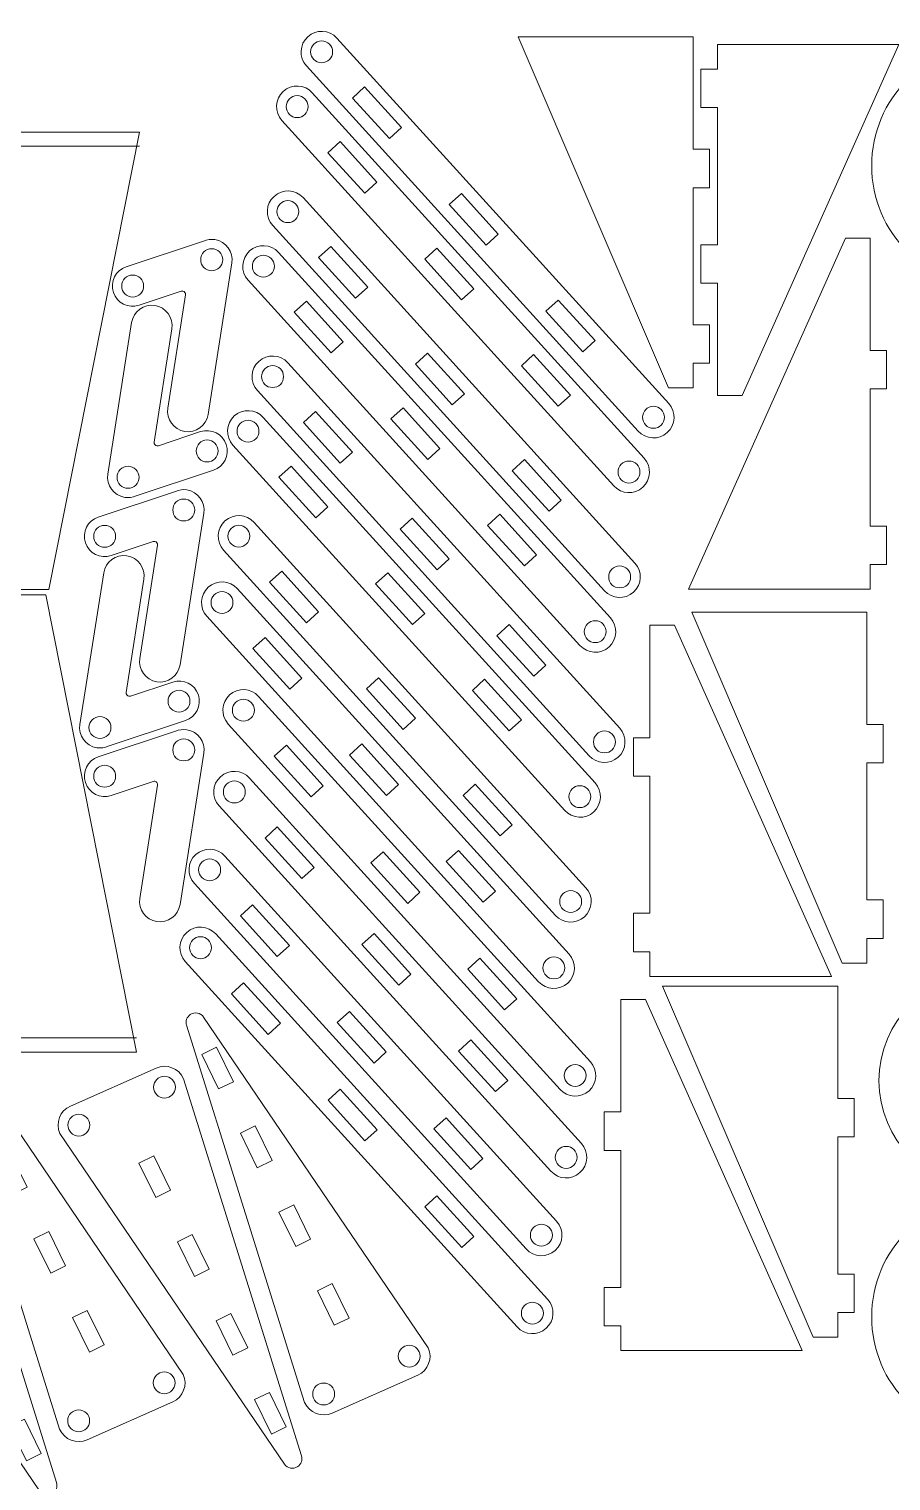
# Model space of a CAD drawing. Header units: millimetres. Extents: x 5 to 325, y 424 to 695.
# Drawn here: x 84.1 to 162.7, y 562.4 to 694.7 of the extents above; entities that cross this region are included whole.
import ezdxf

# ---------------------------------------------------------------- set-up
doc = ezdxf.new("R2010")
doc.units = ezdxf.units.MM
doc.header["$MEASUREMENT"] = 0
doc.layers.get('0').update_dxf_attribs({"lineweight": 0})

# ---------------------------------------------------------------- blocks, each defined once
blk = doc.blocks.new('Block_0')
at = {"color": 18, "lineweight": 9, "true_color": 0x000000}
for points in [[(104.46, 614.88), (103.35, 613.87), (106.71, 610.17), (107.82, 611.18)], [(113.28, 605.17), (112.17, 604.16), (115.53, 600.46), (116.64, 601.47)], [(124.35, 590.75), (125.46, 591.76), (122.1, 595.46), (120.99, 594.45)]]:
    blk.add_lwpolyline(points, close=True, dxfattribs=at)
for centre in [(100.54, 618.07), (130.79, 584.77)]:
    blk.add_circle(centre, 1, dxfattribs=at)
blk.add_open_spline([(101.92, 619.33), (101.92, 619.33), (132.18, 586.03), (132.18, 586.03), (132.88, 585.26), (132.82, 584.07), (132.06, 583.38), (131.29, 582.68), (130.1, 582.74), (129.41, 583.51), (129.41, 583.51), (99.15, 616.81), (99.15, 616.81), (98.45, 617.58), (98.51, 618.77), (99.27, 619.46), (100.04, 620.16), (101.23, 620.1), (101.92, 619.33)], degree=3, knots=[0, 0, 0, 0, 1, 1, 1, 2, 2, 2, 3, 3, 3, 4, 4, 4, 5, 5, 5, 6, 6, 6, 6], dxfattribs=at)
blk = doc.blocks.new('Block_1')
at = {"color": 18, "lineweight": 9, "true_color": 0x000000}
for points in [[(103.63, 607.78), (102.52, 606.77), (105.88, 603.07), (106.99, 604.08)], [(112.45, 598.07), (111.34, 597.06), (114.7, 593.36), (115.81, 594.37)], [(123.53, 583.65), (124.64, 584.66), (121.27, 588.36), (120.16, 587.35)]]:
    blk.add_lwpolyline(points, close=True, dxfattribs=at)
for centre in [(99.71, 610.97), (129.97, 577.66)]:
    blk.add_circle(centre, 1, dxfattribs=at)
blk.add_open_spline([(101.1, 612.23), (101.1, 612.23), (131.36, 578.92), (131.36, 578.92), (132.05, 578.16), (132, 576.97), (131.23, 576.28), (130.46, 575.58), (129.28, 575.64), (128.58, 576.4), (128.58, 576.4), (98.32, 609.71), (98.32, 609.71), (97.63, 610.48), (97.68, 611.66), (98.45, 612.36), (99.22, 613.06), (100.4, 613), (101.1, 612.23)], degree=3, knots=[0, 0, 0, 0, 1, 1, 1, 2, 2, 2, 3, 3, 3, 4, 4, 4, 5, 5, 5, 6, 6, 6, 6], dxfattribs=at)
blk = doc.blocks.new('Block_2')
at = {"color": 18, "lineweight": 9, "true_color": 0x000000}
for points in [[(99.82, 601.25), (101.17, 601.91), (102.71, 598.76), (101.36, 598.1)], [(104.88, 590.92), (103.34, 594.06), (104.69, 594.72), (106.23, 591.58)], [(106.86, 586.88), (108.21, 587.54), (109.74, 584.39), (108.4, 583.73)], [(111.91, 576.55), (110.38, 579.69), (111.72, 580.35), (113.26, 577.21)]]:
    blk.add_lwpolyline(points, close=True, dxfattribs=at)
for centre in [(118.74, 573.74), (110.94, 570.29)]:
    blk.add_circle(centre, 1, dxfattribs=at)
blk.add_open_spline([(109.2, 569.52), (109.62, 568.56), (110.75, 568.13), (111.71, 568.55), (111.71, 568.55), (119.51, 572.01), (119.51, 572.01), (120.47, 572.43), (120.9, 573.55), (120.48, 574.51), (120.48, 574.51), (99.99, 604.65), (99.99, 604.65), (99.72, 605.05), (99.18, 605.15), (98.78, 604.88), (98.46, 604.66), (98.32, 604.26), (98.44, 603.9), (98.44, 603.9), (109.2, 569.52), (109.2, 569.52)], degree=3, knots=[0, 0, 0, 0, 1, 1, 1, 2, 2, 2, 3, 3, 3, 4, 4, 4, 5, 5, 5, 6, 6, 6, 7, 7, 7, 7], dxfattribs=at)
blk = doc.blocks.new('Block_30')
at = {"color": 18, "lineweight": 9, "true_color": 0x000000}
blk.add_line((94.15, 684.03), (80.95, 684.03), dxfattribs=at)
blk.add_lwpolyline([(94.15, 685.31), (85.87, 643.63), (80.94, 643.63), (80.94, 649.63), (79.44, 649.63), (79.44, 654.63), (80.94, 654.63), (80.94, 662.74), (79.44, 662.74), (79.44, 667.74), (80.94, 667.74), (80.95, 675.86), (79.45, 675.86), (79.45, 680.86), (80.95, 680.86), (80.95, 685.32)], close=True, dxfattribs=at)
blk = doc.blocks.new('Block_33')
at = {"color": 18, "lineweight": 9, "true_color": 0x000000}
blk.add_line((93.86, 602.75), (80.66, 602.75), dxfattribs=at)
blk.add_lwpolyline([(93.86, 601.46), (85.59, 643.15), (80.66, 643.15), (80.66, 637.15), (79.16, 637.15), (79.16, 632.15), (80.66, 632.15), (80.66, 624.03), (79.16, 624.03), (79.16, 619.03), (80.66, 619.03), (80.66, 610.91), (79.16, 610.91), (79.16, 605.91), (80.66, 605.91), (80.66, 601.46)], close=True, dxfattribs=at)
blk = doc.blocks.new('Block_65')
at = {"color": 18, "lineweight": 9, "true_color": 0x000000}
for points in [[(107.54, 629.43), (106.43, 628.42), (109.79, 624.72), (110.9, 625.73)], [(116.36, 619.72), (115.25, 618.71), (118.61, 615.01), (119.72, 616.02)], [(127.43, 605.3), (128.54, 606.31), (125.18, 610.01), (124.07, 609)]]:
    blk.add_lwpolyline(points, close=True, dxfattribs=at)
for centre in [(103.62, 632.62), (133.87, 599.32)]:
    blk.add_circle(centre, 1, dxfattribs=at)
blk.add_open_spline([(105, 633.88), (105, 633.88), (135.26, 600.58), (135.26, 600.58), (135.96, 599.81), (135.9, 598.63), (135.14, 597.93), (134.37, 597.23), (133.18, 597.29), (132.49, 598.06), (132.49, 598.06), (102.23, 631.36), (102.23, 631.36), (101.53, 632.13), (101.59, 633.32), (102.35, 634.01), (103.12, 634.71), (104.31, 634.65), (105, 633.88)], degree=3, knots=[0, 0, 0, 0, 1, 1, 1, 2, 2, 2, 3, 3, 3, 4, 4, 4, 5, 5, 5, 6, 6, 6, 6], dxfattribs=at)
blk = doc.blocks.new('Block_66')
at = {"color": 18, "lineweight": 9, "true_color": 0x000000}
for points in [[(106.71, 621.98), (105.6, 620.97), (108.96, 617.27), (110.07, 618.28)], [(115.53, 612.27), (114.42, 611.26), (117.78, 607.56), (118.9, 608.57)], [(126.61, 597.85), (127.72, 598.86), (124.35, 602.56), (123.24, 601.55)]]:
    blk.add_lwpolyline(points, close=True, dxfattribs=at)
for centre in [(102.79, 625.17), (133.05, 591.86)]:
    blk.add_circle(centre, 1, dxfattribs=at)
blk.add_open_spline([(104.18, 626.43), (104.18, 626.43), (134.44, 593.12), (134.44, 593.12), (135.13, 592.36), (135.08, 591.17), (134.31, 590.47), (133.54, 589.78), (132.36, 589.83), (131.66, 590.6), (131.66, 590.6), (101.4, 623.91), (101.4, 623.91), (100.71, 624.67), (100.76, 625.86), (101.53, 626.56), (102.3, 627.25), (103.48, 627.2), (104.18, 626.43)], degree=3, knots=[0, 0, 0, 0, 1, 1, 1, 2, 2, 2, 3, 3, 3, 4, 4, 4, 5, 5, 5, 6, 6, 6, 6], dxfattribs=at)
blk = doc.blocks.new('Block_67')
at = {"color": 18, "lineweight": 9, "true_color": 0x000000}
for centre in [(97.75, 633.44), (90.54, 631.04)]:
    blk.add_circle(centre, 1, dxfattribs=at)
blk.add_open_spline([(92.93, 634.24), (92.93, 634.24), (94.55, 644.57), (94.55, 644.57), (94.71, 645.58), (94.02, 646.53), (93, 646.69), (91.99, 646.85), (91.04, 646.16), (90.88, 645.15), (90.88, 645.15), (88.71, 631.33), (88.71, 631.33), (88.55, 630.31), (89.24, 629.36), (90.26, 629.2), (90.61, 629.15), (90.97, 629.2), (91.3, 629.34), (91.3, 629.34), (98.34, 631.68), (98.34, 631.68), (99.31, 632), (99.83, 633.05), (99.51, 634.02), (99.19, 634.99), (98.14, 635.51), (97.17, 635.19), (97.17, 635.19), (93.32, 633.91), (93.32, 633.91), (93.27, 633.9), (93.23, 633.89), (93.18, 633.9), (93.02, 633.93), (92.9, 634.08), (92.93, 634.24)], degree=3, knots=[0, 0, 0, 0, 1, 1, 1, 2, 2, 2, 3, 3, 3, 4, 4, 4, 5, 5, 5, 6, 6, 6, 7, 7, 7, 8, 8, 8, 9, 9, 9, 10, 10, 10, 11, 11, 11, 12, 12, 12, 12], dxfattribs=at)
blk = doc.blocks.new('Block_69')
at = {"color": 18, "lineweight": 9, "true_color": 0x000000}
for points in [[(107.12, 645.29), (106.01, 644.28), (109.37, 640.58), (110.48, 641.59)], [(115.94, 635.58), (114.83, 634.57), (118.2, 630.87), (119.31, 631.88)], [(127.02, 621.16), (128.13, 622.17), (124.76, 625.87), (123.65, 624.86)]]:
    blk.add_lwpolyline(points, close=True, dxfattribs=at)
for centre in [(103.2, 648.48), (133.46, 615.18)]:
    blk.add_circle(centre, 1, dxfattribs=at)
blk.add_open_spline([(104.59, 649.74), (104.59, 649.74), (134.85, 616.44), (134.85, 616.44), (135.54, 615.67), (135.49, 614.48), (134.72, 613.79), (133.95, 613.09), (132.77, 613.15), (132.07, 613.91), (132.07, 613.91), (101.81, 647.22), (101.81, 647.22), (101.12, 647.99), (101.17, 649.17), (101.94, 649.87), (102.71, 650.57), (103.89, 650.51), (104.59, 649.74)], degree=3, knots=[0, 0, 0, 0, 1, 1, 1, 2, 2, 2, 3, 3, 3, 4, 4, 4, 5, 5, 5, 6, 6, 6, 6], dxfattribs=at)
blk = doc.blocks.new('Block_70')
at = {"color": 18, "lineweight": 9, "true_color": 0x000000}
for points in [[(105.59, 639.25), (104.48, 638.24), (107.84, 634.54), (108.95, 635.54)], [(114.41, 629.54), (113.3, 628.53), (116.66, 624.83), (117.77, 625.84)], [(125.49, 615.12), (126.6, 616.13), (123.23, 619.83), (122.12, 618.82)]]:
    blk.add_lwpolyline(points, close=True, dxfattribs=at)
for centre in [(101.67, 642.44), (131.93, 609.13)]:
    blk.add_circle(centre, 1, dxfattribs=at)
blk.add_open_spline([(103.06, 643.7), (103.06, 643.7), (133.32, 610.39), (133.32, 610.39), (134.01, 609.63), (133.96, 608.44), (133.19, 607.74), (132.42, 607.05), (131.24, 607.1), (130.54, 607.87), (130.54, 607.87), (100.28, 641.18), (100.28, 641.18), (99.59, 641.94), (99.64, 643.13), (100.41, 643.83), (101.18, 644.52), (102.36, 644.47), (103.06, 643.7)], degree=3, knots=[0, 0, 0, 0, 1, 1, 1, 2, 2, 2, 3, 3, 3, 4, 4, 4, 5, 5, 5, 6, 6, 6, 6], dxfattribs=at)
blk = doc.blocks.new('Block_71')
at = {"color": 18, "lineweight": 9, "true_color": 0x000000}
for points in [[(110.2, 659.84), (109.09, 658.83), (112.45, 655.13), (113.56, 656.14)], [(119.02, 650.13), (117.91, 649.12), (121.28, 645.42), (122.39, 646.43)], [(130.1, 635.71), (131.21, 636.72), (127.84, 640.42), (126.73, 639.41)]]:
    blk.add_lwpolyline(points, close=True, dxfattribs=at)
for centre in [(106.28, 663.03), (136.54, 629.73)]:
    blk.add_circle(centre, 1, dxfattribs=at)
blk.add_open_spline([(107.67, 664.29), (107.67, 664.29), (137.93, 630.99), (137.93, 630.99), (138.62, 630.22), (138.57, 629.03), (137.8, 628.34), (137.03, 627.64), (135.85, 627.7), (135.15, 628.47), (135.15, 628.47), (104.89, 661.77), (104.89, 661.77), (104.2, 662.54), (104.25, 663.72), (105.02, 664.42), (105.79, 665.12), (106.97, 665.06), (107.67, 664.29)], degree=3, knots=[0, 0, 0, 0, 1, 1, 1, 2, 2, 2, 3, 3, 3, 4, 4, 4, 5, 5, 5, 6, 6, 6, 6], dxfattribs=at)
blk = doc.blocks.new('Block_72')
at = {"color": 18, "lineweight": 9, "true_color": 0x000000}
for points in [[(107.97, 654.85), (106.86, 653.85), (110.22, 650.15), (111.33, 651.15)], [(116.79, 645.15), (115.68, 644.14), (119.04, 640.44), (120.15, 641.44)], [(127.86, 630.73), (128.97, 631.73), (125.61, 635.44), (124.5, 634.43)]]:
    blk.add_lwpolyline(points, close=True, dxfattribs=at)
for centre in [(104.04, 658.05), (134.3, 624.74)]:
    blk.add_circle(centre, 1, dxfattribs=at)
blk.add_open_spline([(105.43, 659.31), (105.43, 659.31), (135.69, 626), (135.69, 626), (136.39, 625.23), (136.33, 624.05), (135.56, 623.35), (134.8, 622.66), (133.61, 622.71), (132.92, 623.48), (132.92, 623.48), (102.66, 656.79), (102.66, 656.79), (101.96, 657.55), (102.02, 658.74), (102.78, 659.44), (103.55, 660.13), (104.74, 660.07), (105.43, 659.31)], degree=3, knots=[0, 0, 0, 0, 1, 1, 1, 2, 2, 2, 3, 3, 3, 4, 4, 4, 5, 5, 5, 6, 6, 6, 6], dxfattribs=at)
blk = doc.blocks.new('Block_73')
at = {"color": 18, "lineweight": 9, "true_color": 0x000000}
for points in [[(111.59, 674.88), (110.48, 673.87), (113.85, 670.17), (114.96, 671.18)], [(120.42, 665.17), (119.31, 664.16), (122.67, 660.46), (123.78, 661.47)], [(131.49, 650.75), (132.6, 651.76), (129.24, 655.46), (128.13, 654.45)]]:
    blk.add_lwpolyline(points, close=True, dxfattribs=at)
for centre in [(107.67, 678.07), (137.93, 644.77)]:
    blk.add_circle(centre, 1, dxfattribs=at)
blk.add_open_spline([(109.06, 679.34), (109.06, 679.34), (139.32, 646.03), (139.32, 646.03), (140.02, 645.26), (139.96, 644.08), (139.19, 643.38), (138.43, 642.68), (137.24, 642.74), (136.54, 643.51), (136.54, 643.51), (106.29, 676.81), (106.29, 676.81), (105.59, 677.58), (105.65, 678.77), (106.41, 679.46), (107.18, 680.16), (108.36, 680.1), (109.06, 679.34)], degree=3, knots=[0, 0, 0, 0, 1, 1, 1, 2, 2, 2, 3, 3, 3, 4, 4, 4, 5, 5, 5, 6, 6, 6, 6], dxfattribs=at)
blk = doc.blocks.new('Block_74')
at = {"color": 18, "lineweight": 9, "true_color": 0x000000}
for points in [[(109.36, 669.9), (108.25, 668.89), (111.61, 665.19), (112.72, 666.2)], [(118.18, 660.19), (117.07, 659.18), (120.43, 655.48), (121.54, 656.49)], [(129.25, 645.77), (130.36, 646.78), (127, 650.48), (125.89, 649.47)]]:
    blk.add_lwpolyline(points, close=True, dxfattribs=at)
for centre in [(105.44, 673.09), (135.7, 639.78)]:
    blk.add_circle(centre, 1, dxfattribs=at)
blk.add_open_spline([(106.82, 674.35), (106.82, 674.35), (137.08, 641.04), (137.08, 641.04), (137.78, 640.28), (137.72, 639.09), (136.96, 638.39), (136.19, 637.7), (135, 637.75), (134.31, 638.52), (134.31, 638.52), (104.05, 671.83), (104.05, 671.83), (103.35, 672.59), (103.41, 673.78), (104.18, 674.48), (104.94, 675.17), (106.13, 675.12), (106.82, 674.35)], degree=3, knots=[0, 0, 0, 0, 1, 1, 1, 2, 2, 2, 3, 3, 3, 4, 4, 4, 5, 5, 5, 6, 6, 6, 6], dxfattribs=at)
blk = doc.blocks.new('Block_75')
at = {"color": 18, "lineweight": 9, "true_color": 0x000000}
for points in [[(114.67, 689.43), (113.56, 688.42), (116.93, 684.72), (118.04, 685.73)], [(123.5, 679.72), (122.39, 678.71), (125.75, 675.01), (126.86, 676.02)], [(134.57, 665.3), (135.68, 666.31), (132.32, 670.01), (131.21, 669)]]:
    blk.add_lwpolyline(points, close=True, dxfattribs=at)
for centre in [(110.75, 692.63), (141.01, 659.32)]:
    blk.add_circle(centre, 1, dxfattribs=at)
blk.add_open_spline([(112.14, 693.89), (112.14, 693.89), (142.4, 660.58), (142.4, 660.58), (143.1, 659.81), (143.04, 658.63), (142.27, 657.93), (141.51, 657.23), (140.32, 657.29), (139.62, 658.06), (139.62, 658.06), (109.37, 691.36), (109.37, 691.36), (108.67, 692.13), (108.73, 693.32), (109.49, 694.01), (110.26, 694.71), (111.44, 694.65), (112.14, 693.89)], degree=3, knots=[0, 0, 0, 0, 1, 1, 1, 2, 2, 2, 3, 3, 3, 4, 4, 4, 5, 5, 5, 6, 6, 6, 6], dxfattribs=at)
blk = doc.blocks.new('Block_76')
at = {"color": 18, "lineweight": 9, "true_color": 0x000000}
for points in [[(112.44, 684.45), (111.33, 683.44), (114.69, 679.74), (115.8, 680.75)], [(121.26, 674.74), (120.15, 673.73), (123.51, 670.03), (124.62, 671.04)], [(132.33, 660.32), (133.44, 661.33), (130.08, 665.03), (128.97, 664.02)]]:
    blk.add_lwpolyline(points, close=True, dxfattribs=at)
for centre in [(108.52, 687.64), (138.78, 654.33)]:
    blk.add_circle(centre, 1, dxfattribs=at)
blk.add_open_spline([(109.9, 688.9), (109.9, 688.9), (140.16, 655.59), (140.16, 655.59), (140.86, 654.83), (140.8, 653.64), (140.04, 652.94), (139.27, 652.25), (138.09, 652.3), (137.39, 653.07), (137.39, 653.07), (107.13, 686.38), (107.13, 686.38), (106.43, 687.15), (106.49, 688.33), (107.26, 689.03), (108.02, 689.72), (109.21, 689.67), (109.9, 688.9)], degree=3, knots=[0, 0, 0, 0, 1, 1, 1, 2, 2, 2, 3, 3, 3, 4, 4, 4, 5, 5, 5, 6, 6, 6, 6], dxfattribs=at)
blk = doc.blocks.new('Block_77')
at = {"color": 18, "lineweight": 9, "true_color": 0x000000}
for points in [[(95.44, 592), (96.98, 588.86), (95.63, 588.2), (94.09, 591.34)], [(100.49, 581.67), (99.15, 581.01), (97.61, 584.16), (98.96, 584.82)], [(102.47, 577.63), (104.01, 574.49), (102.66, 573.83), (101.13, 576.97)], [(107.53, 567.3), (106.18, 566.64), (104.64, 569.79), (105.99, 570.44)]]:
    blk.add_lwpolyline(points, close=True, dxfattribs=at)
for centre in [(96.42, 598.26), (88.61, 594.8)]:
    blk.add_circle(centre, 1, dxfattribs=at)
blk.add_open_spline([(98.15, 599.03), (97.73, 599.99), (96.61, 600.42), (95.65, 600), (95.65, 600), (87.84, 596.54), (87.84, 596.54), (86.89, 596.12), (86.45, 594.99), (86.88, 594.03), (86.88, 594.03), (107.36, 563.9), (107.36, 563.9), (107.63, 563.5), (108.17, 563.4), (108.57, 563.67), (108.89, 563.88), (109.03, 564.29), (108.92, 564.65), (108.92, 564.65), (98.15, 599.03), (98.15, 599.03)], degree=3, knots=[0, 0, 0, 0, 1, 1, 1, 2, 2, 2, 3, 3, 3, 4, 4, 4, 5, 5, 5, 6, 6, 6, 7, 7, 7, 7], dxfattribs=at)
blk = doc.blocks.new('Block_78')
at = {"color": 18, "lineweight": 9, "true_color": 0x000000}
for points in [[(77.49, 598.81), (78.83, 599.47), (80.37, 596.33), (79.02, 595.67)], [(82.54, 588.48), (81, 591.63), (82.35, 592.29), (83.89, 589.14)], [(84.52, 584.44), (85.87, 585.1), (87.41, 581.96), (86.06, 581.3)], [(89.58, 574.11), (88.04, 577.26), (89.38, 577.91), (90.92, 574.77)]]:
    blk.add_lwpolyline(points, close=True, dxfattribs=at)
for centre in [(96.4, 571.31), (88.6, 567.85)]:
    blk.add_circle(centre, 1, dxfattribs=at)
blk.add_open_spline([(86.86, 567.08), (87.29, 566.12), (88.41, 565.69), (89.37, 566.12), (89.37, 566.12), (97.17, 569.57), (97.17, 569.57), (98.13, 570), (98.56, 571.12), (98.14, 572.08), (98.14, 572.08), (77.66, 602.21), (77.66, 602.21), (77.38, 602.61), (76.84, 602.72), (76.44, 602.44), (76.12, 602.23), (75.98, 601.83), (76.1, 601.46), (76.1, 601.46), (86.86, 567.08), (86.86, 567.08)], degree=3, knots=[0, 0, 0, 0, 1, 1, 1, 2, 2, 2, 3, 3, 3, 4, 4, 4, 5, 5, 5, 6, 6, 6, 7, 7, 7, 7], dxfattribs=at)
blk = doc.blocks.new('Block_79')
at = {"color": 18, "lineweight": 9, "true_color": 0x000000}
for points in [[(73.1, 589.57), (74.64, 586.42), (73.29, 585.76), (71.75, 588.91)], [(78.16, 579.24), (76.81, 578.58), (75.27, 581.72), (76.62, 582.38)], [(80.13, 575.19), (81.67, 572.05), (80.33, 571.39), (78.79, 574.54)], [(85.19, 564.87), (83.84, 564.21), (82.3, 567.35), (83.65, 568.01)]]:
    blk.add_lwpolyline(points, close=True, dxfattribs=at)
for centre in [(74.08, 595.82), (66.28, 592.37)]:
    blk.add_circle(centre, 1, dxfattribs=at)
blk.add_open_spline([(75.82, 596.59), (75.39, 597.55), (74.27, 597.99), (73.31, 597.56), (73.31, 597.56), (65.51, 594.11), (65.51, 594.11), (64.55, 593.68), (64.11, 592.56), (64.54, 591.6), (64.54, 591.6), (85.02, 561.46), (85.02, 561.46), (85.29, 561.06), (85.84, 560.96), (86.24, 561.23), (86.55, 561.45), (86.69, 561.85), (86.58, 562.22), (86.58, 562.22), (75.82, 596.59), (75.82, 596.59)], degree=3, knots=[0, 0, 0, 0, 1, 1, 1, 2, 2, 2, 3, 3, 3, 4, 4, 4, 5, 5, 5, 6, 6, 6, 7, 7, 7, 7], dxfattribs=at)
blk = doc.blocks.new('Block_81')
at = {"color": 18, "lineweight": 9, "true_color": 0x000000}
for centre in [(98.18, 629), (90.97, 626.6)]:
    blk.add_circle(centre, 1, dxfattribs=at)
blk.add_open_spline([(95.79, 625.8), (95.79, 625.8), (94.17, 615.47), (94.17, 615.47), (94.01, 614.46), (94.71, 613.51), (95.72, 613.35), (96.73, 613.19), (97.68, 613.88), (97.84, 614.9), (97.84, 614.9), (100.01, 628.71), (100.01, 628.71), (100.17, 629.73), (99.48, 630.68), (98.47, 630.84), (98.11, 630.89), (97.75, 630.84), (97.42, 630.7), (97.42, 630.7), (90.38, 628.36), (90.38, 628.36), (89.41, 628.04), (88.89, 626.99), (89.21, 626.02), (89.53, 625.05), (90.58, 624.53), (91.55, 624.85), (91.55, 624.85), (95.4, 626.13), (95.4, 626.13), (95.45, 626.14), (95.5, 626.15), (95.54, 626.14), (95.71, 626.11), (95.82, 625.96), (95.79, 625.8)], degree=3, knots=[0, 0, 0, 0, 1, 1, 1, 2, 2, 2, 3, 3, 3, 4, 4, 4, 5, 5, 5, 6, 6, 6, 7, 7, 7, 8, 8, 8, 9, 9, 9, 10, 10, 10, 11, 11, 11, 12, 12, 12, 12], dxfattribs=at)
blk = doc.blocks.new('Block_100')
at = {"color": 18, "lineweight": 9, "true_color": 0x000000}
for points in [[(173.96, 690.85), (175.39, 690.38), (174.19, 686.68), (172.76, 687.14)], [(164.4, 686.81), (165.28, 688.03), (168.43, 685.73), (167.55, 684.52)], [(180.76, 683), (180.76, 681.5), (176.86, 681.5), (176.86, 683)], [(168.43, 678.76), (165.28, 676.47), (164.4, 677.68), (167.55, 679.97)], [(173.96, 673.65), (172.76, 677.35), (174.19, 677.82), (175.39, 674.11)]]:
    blk.add_lwpolyline(points, close=True, dxfattribs=at)
for radius in [11.05, 2.77]:
    blk.add_circle((171.96, 682.25), radius, dxfattribs=at)
blk = doc.blocks.new('Block_102')
at = {"color": 18, "lineweight": 9, "true_color": 0x000000}
for points in [[(173.96, 585.92), (175.39, 585.46), (174.19, 581.75), (172.76, 582.21)], [(164.4, 581.89), (165.28, 583.1), (168.43, 580.81), (167.55, 579.59)], [(180.76, 578.07), (180.76, 576.57), (176.86, 576.57), (176.86, 578.07)], [(168.43, 573.83), (165.28, 571.54), (164.4, 572.75), (167.55, 575.05)], [(173.96, 568.72), (172.76, 572.43), (174.19, 572.89), (175.39, 569.18)]]:
    blk.add_lwpolyline(points, close=True, dxfattribs=at)
for radius in [11.05, 2.77]:
    blk.add_circle((171.96, 577.32), radius, dxfattribs=at)
blk = doc.blocks.new('Block_103')
at = {"color": 18, "lineweight": 9, "true_color": 0x000000}
blk.add_circle((171.35, 598.85), 9.78, dxfattribs=at)
blk.add_open_spline([(172.89, 596.54), (172.89, 596.54), (174.24, 592.39), (174.24, 592.39), (174.24, 592.39), (172.81, 591.93), (172.81, 591.93), (172.81, 591.93), (171.47, 596.07), (171.47, 596.07), (170.8, 596.05), (170.15, 596.26), (169.63, 596.67), (169.63, 596.67), (166.11, 594.11), (166.11, 594.11), (166.11, 594.11), (165.23, 595.32), (165.23, 595.32), (165.23, 595.32), (168.75, 597.88), (168.75, 597.88), (168.52, 598.5), (168.52, 599.19), (168.75, 599.81), (168.75, 599.81), (165.23, 602.37), (165.23, 602.37), (165.23, 602.37), (166.11, 603.58), (166.11, 603.58), (166.11, 603.58), (169.63, 601.02), (169.63, 601.02), (170.15, 601.43), (170.8, 601.65), (171.47, 601.62), (171.47, 601.62), (172.81, 605.76), (172.81, 605.76), (172.81, 605.76), (174.24, 605.3), (174.24, 605.3), (174.24, 605.3), (172.89, 601.16), (172.89, 601.16), (173.44, 600.79), (173.85, 600.23), (174.03, 599.6), (174.03, 599.6), (178.38, 599.6), (178.38, 599.6), (178.38, 599.6), (178.38, 598.1), (178.38, 598.1), (178.38, 598.1), (174.03, 598.1), (174.03, 598.1), (173.85, 597.46), (173.44, 596.9), (172.89, 596.54)], degree=3, knots=[0, 0, 0, 0, 1, 1, 1, 2, 2, 2, 3, 3, 3, 4, 4, 4, 5, 5, 5, 6, 6, 6, 7, 7, 7, 8, 8, 8, 9, 9, 9, 10, 10, 10, 11, 11, 11, 12, 12, 12, 13, 13, 13, 14, 14, 14, 15, 15, 15, 16, 16, 16, 17, 17, 17, 18, 18, 18, 19, 19, 19, 20, 20, 20, 20], dxfattribs=at)
blk = doc.blocks.new('Block_121')
at = {"color": 18, "lineweight": 9, "true_color": 0x000000}
for centre in [(98.18, 650.87), (90.97, 648.47)]:
    blk.add_circle(centre, 1, dxfattribs=at)
blk.add_open_spline([(95.79, 647.66), (95.79, 647.66), (94.17, 637.34), (94.17, 637.34), (94.01, 636.32), (94.71, 635.37), (95.72, 635.21), (96.73, 635.05), (97.68, 635.75), (97.84, 636.76), (97.84, 636.76), (100.01, 650.58), (100.01, 650.58), (100.17, 651.59), (99.48, 652.54), (98.47, 652.7), (98.11, 652.76), (97.75, 652.71), (97.42, 652.56), (97.42, 652.56), (90.38, 650.22), (90.38, 650.22), (89.41, 649.9), (88.89, 648.86), (89.21, 647.89), (89.53, 646.92), (90.58, 646.39), (91.55, 646.71), (91.55, 646.71), (95.4, 647.99), (95.4, 647.99), (95.45, 648.01), (95.5, 648.01), (95.54, 648.01), (95.71, 647.98), (95.82, 647.83), (95.79, 647.66)], degree=3, knots=[0, 0, 0, 0, 1, 1, 1, 2, 2, 2, 3, 3, 3, 4, 4, 4, 5, 5, 5, 6, 6, 6, 7, 7, 7, 8, 8, 8, 9, 9, 9, 10, 10, 10, 11, 11, 11, 12, 12, 12, 12], dxfattribs=at)
blk = doc.blocks.new('Block_122')
at = {"color": 18, "lineweight": 9, "true_color": 0x000000}
for centre in [(100.31, 656.25), (93.1, 653.85)]:
    blk.add_circle(centre, 1, dxfattribs=at)
blk.add_open_spline([(95.48, 657.06), (95.48, 657.06), (97.1, 667.38), (97.1, 667.38), (97.26, 668.4), (96.57, 669.35), (95.55, 669.51), (94.54, 669.67), (93.59, 668.97), (93.43, 667.96), (93.43, 667.96), (91.26, 654.14), (91.26, 654.14), (91.1, 653.13), (91.79, 652.18), (92.81, 652.02), (93.16, 651.96), (93.52, 652.01), (93.85, 652.16), (93.85, 652.16), (100.89, 654.5), (100.89, 654.5), (101.86, 654.82), (102.38, 655.87), (102.06, 656.83), (101.74, 657.8), (100.69, 658.33), (99.72, 658.01), (99.72, 658.01), (95.87, 656.73), (95.87, 656.73), (95.83, 656.71), (95.78, 656.71), (95.73, 656.72), (95.57, 656.74), (95.46, 656.89), (95.48, 657.06)], degree=3, knots=[0, 0, 0, 0, 1, 1, 1, 2, 2, 2, 3, 3, 3, 4, 4, 4, 5, 5, 5, 6, 6, 6, 7, 7, 7, 8, 8, 8, 9, 9, 9, 10, 10, 10, 11, 11, 11, 12, 12, 12, 12], dxfattribs=at)
blk = doc.blocks.new('Block_123')
at = {"color": 18, "lineweight": 9, "true_color": 0x000000}
for centre in [(100.73, 673.68), (93.52, 671.28)]:
    blk.add_circle(centre, 1, dxfattribs=at)
blk.add_open_spline([(98.34, 670.48), (98.34, 670.48), (96.72, 660.15), (96.72, 660.15), (96.56, 659.14), (97.26, 658.19), (98.27, 658.03), (99.29, 657.87), (100.24, 658.56), (100.4, 659.57), (100.4, 659.57), (102.57, 673.39), (102.57, 673.39), (102.72, 674.41), (102.03, 675.36), (101.02, 675.52), (100.66, 675.57), (100.3, 675.52), (99.97, 675.38), (99.97, 675.38), (92.94, 673.04), (92.94, 673.04), (91.97, 672.72), (91.44, 671.67), (91.76, 670.7), (92.09, 669.73), (93.13, 669.21), (94.1, 669.53), (94.1, 669.53), (97.95, 670.81), (97.95, 670.81), (98, 670.82), (98.05, 670.83), (98.09, 670.82), (98.26, 670.79), (98.37, 670.64), (98.34, 670.48)], degree=3, knots=[0, 0, 0, 0, 1, 1, 1, 2, 2, 2, 3, 3, 3, 4, 4, 4, 5, 5, 5, 6, 6, 6, 7, 7, 7, 8, 8, 8, 9, 9, 9, 10, 10, 10, 11, 11, 11, 12, 12, 12, 12], dxfattribs=at)

msp = doc.modelspace()

# ---------------------------------------------------------------- linework, layer by layer
at = {"color": 18, "lineweight": 9, "true_color": 0x000000}
for points in [[(146.13, 664.25), (144.63, 664.25), (144.63, 662), (142.38, 662), (128.67, 694), (144.63, 694), (144.63, 683.75), (146.13, 683.75), (146.13, 680.25), (144.63, 680.25), (144.63, 667.75), (146.13, 667.75)], [(145.34, 691.05), (146.84, 691.05), (146.84, 693.3), (163.38, 693.3), (149.09, 661.3), (146.84, 661.3), (146.84, 671.55), (145.34, 671.55), (145.34, 675.05), (146.84, 675.05), (146.84, 687.55), (145.34, 687.55)], [(162.26, 645.9), (160.76, 645.9), (160.76, 643.65), (144.22, 643.65), (158.51, 675.65), (160.76, 675.65), (160.76, 665.4), (162.26, 665.4), (162.26, 661.9), (160.76, 661.9), (160.76, 649.4), (162.26, 649.4)], [(161.97, 611.82), (160.47, 611.82), (160.47, 609.57), (158.22, 609.57), (144.51, 641.57), (160.47, 641.57), (160.47, 631.32), (161.97, 631.32), (161.97, 627.82), (160.47, 627.82), (160.47, 615.32), (161.97, 615.32)], [(139.19, 610.61), (140.69, 610.61), (140.69, 608.36), (157.23, 608.36), (142.94, 640.36), (140.69, 640.36), (140.69, 630.11), (139.19, 630.11), (139.19, 626.61), (140.69, 626.61), (140.69, 614.11), (139.19, 614.11)], [(159.31, 577.72), (157.81, 577.72), (157.81, 575.47), (155.56, 575.47), (141.85, 607.47), (157.81, 607.47), (157.81, 597.22), (159.31, 597.22), (159.31, 593.72), (157.81, 593.72), (157.81, 581.22), (159.31, 581.22)], [(136.53, 576.5), (138.03, 576.5), (138.03, 574.25), (154.57, 574.25), (140.28, 606.25), (138.03, 606.25), (138.03, 596), (136.53, 596), (136.53, 592.5), (138.03, 592.5), (138.03, 580), (136.53, 580)]]:
    msp.add_lwpolyline(points, close=True, dxfattribs=at)

# ---------------------------------------------------------------- block references
for name in ['Block_75', 'Block_100', 'Block_76', 'Block_30', 'Block_73', 'Block_123', 'Block_74', 'Block_122', 'Block_71', 'Block_72', 'Block_121', 'Block_69', 'Block_67', 'Block_70', 'Block_33', 'Block_65', 'Block_81', 'Block_66', 'Block_0', 'Block_1', 'Block_103', 'Block_2', 'Block_78', 'Block_77', 'Block_79', 'Block_102']:
    msp.add_blockref(name, (0, 0))

doc.saveas('drawing.dxf')
